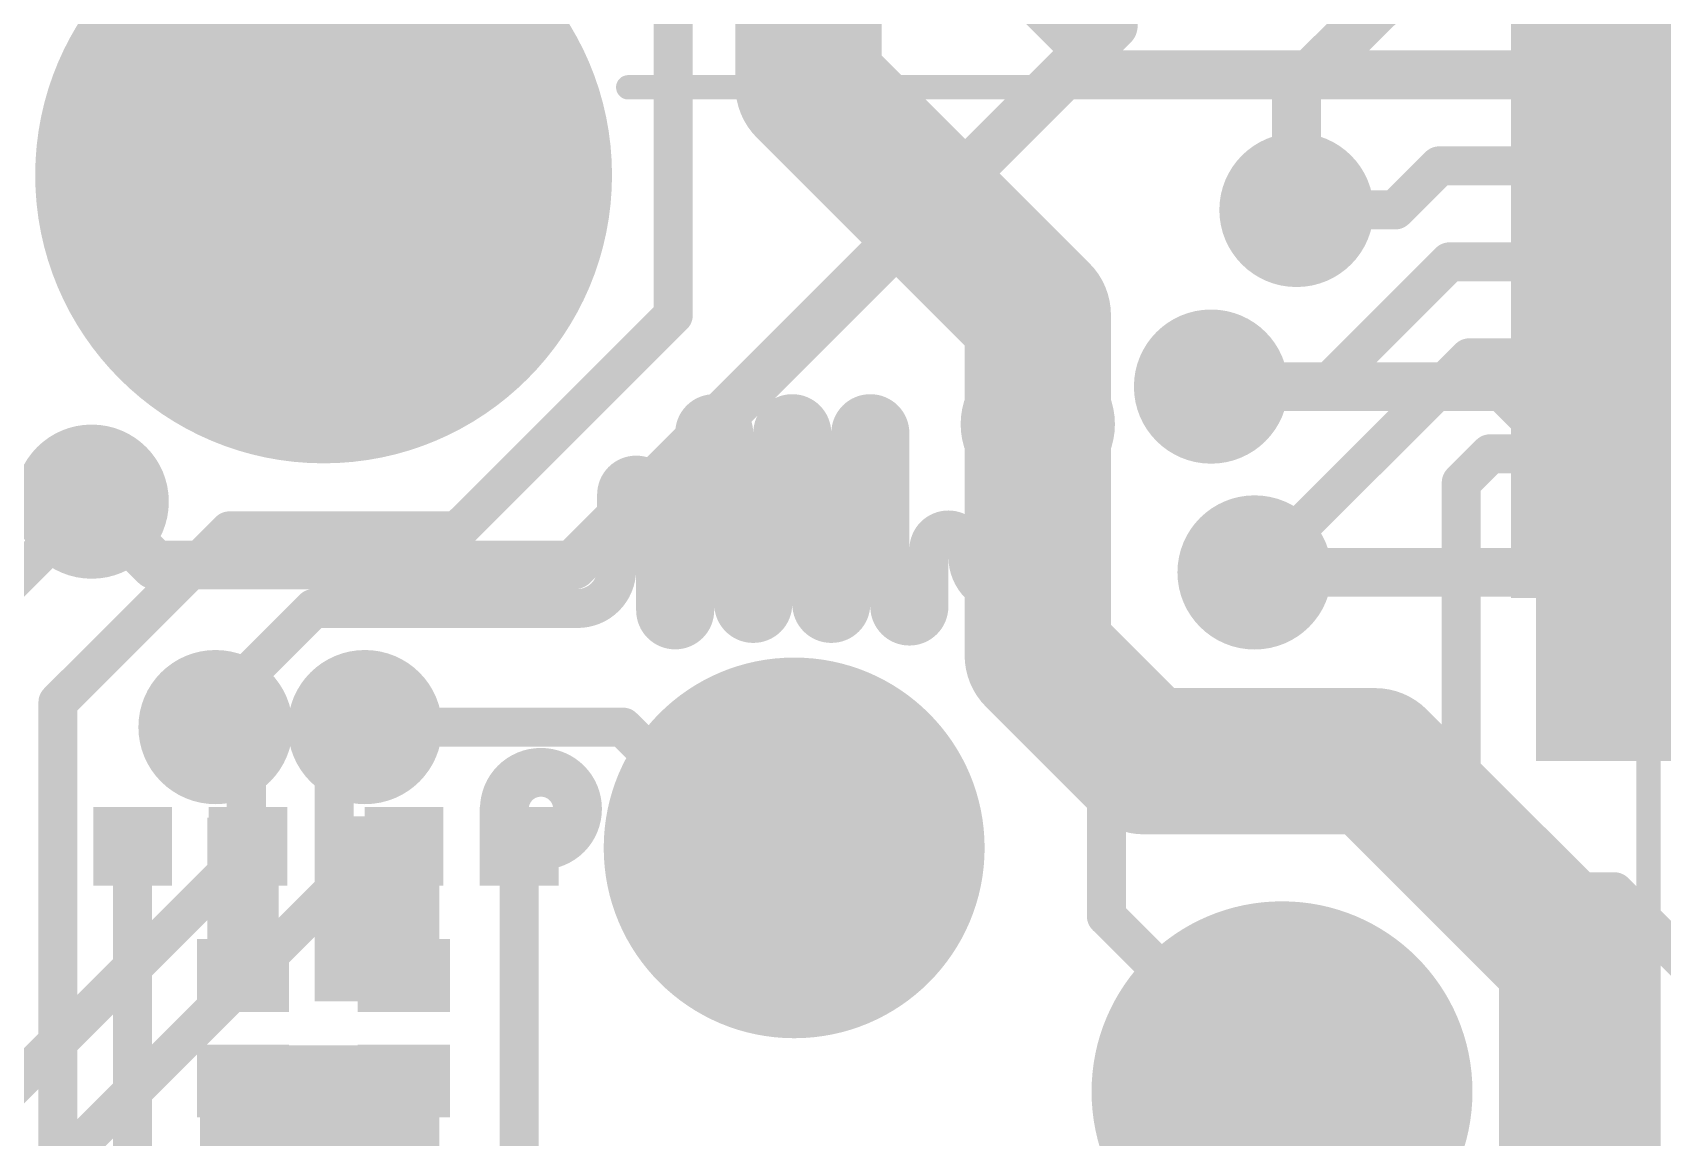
# Model space of a CAD drawing. Header units: millimetres. Extents: x -0.39 to 1.43, y -0.39 to 1.45.
# Drawn here: x 0.7299 to 1.064, y 0.3976 to 0.6242 of the extents above; entities that cross this region are included whole.
import ezdxf

# ---------------------------------------------------------------- set-up
doc = ezdxf.new("R2010")
doc.units = ezdxf.units.MM
doc.header["$MEASUREMENT"] = 0
for name, color, linetype in [('BottomLayer', 5, 'Continuous'), ('BottomPaste', 16, 'Continuous'), ('BottomSolder', 6, 'Continuous'), ('MultiLayer', 9, 'Continuous'), ('PadHoleLayer', 156, 'Continuous'), ('TopLayer', 1, 'Continuous'), ('TopOverlay', 2, 'Continuous'), ('TopSolder', 216, 'Continuous'), ('ViaHoleLayer', 16, 'Continuous')]:
    doc.layers.add(name, color=color, linetype=linetype)

# ---------------------------------------------------------------- blocks, each defined once
blk = doc.blocks.new('R___0201_B_12')
at = {"layer": 'BottomLayer'}
for points in [[(-0.01614165, 0.00728345), (-0.00551175, 0.00728345), (-0.00551175, -0.00728345), (-0.01614165, -0.00728345)], [(0.00551185, 0.00728345), (0.01614175, 0.00728345), (0.01614175, -0.00728345), (0.00551185, -0.00728345)]]:
    blk.add_hatch(color=5, dxfattribs=at).paths.add_polyline_path(points)
at = {"layer": 'BottomPaste'}
for points in [[(-0.01614165, 0.00728345), (-0.00551175, 0.00728345), (-0.00551175, -0.00728345), (-0.01614165, -0.00728345)], [(0.00551185, 0.00728345), (0.01614175, 0.00728345), (0.01614175, -0.00728345), (0.00551185, -0.00728345)]]:
    blk.add_hatch(color=16, dxfattribs=at).paths.add_polyline_path(points)
at = {"layer": 'BottomSolder'}
for points in [[(-0.01830705, 0.00944885), (-0.00334635, 0.00944885), (-0.00334635, -0.00944885), (-0.01830705, -0.00944885)], [(0.00334645, 0.00944885), (0.01830715, 0.00944885), (0.01830715, -0.00944885), (0.00334645, -0.00944885)]]:
    blk.add_hatch(color=6, dxfattribs=at).paths.add_polyline_path(points)
blk = doc.blocks.new('CAP_0201_B_26')
at = {"layer": 'BottomLayer'}
for points in [[(-0.0177165, 0.0059055), (-0.0059055, 0.0059055), (-0.0059055, -0.0059055), (-0.0177165, -0.0059055)], [(0.0059055, 0.0059055), (0.0177165, 0.0059055), (0.0177165, -0.0059055), (0.0059055, -0.0059055)]]:
    blk.add_hatch(color=5, dxfattribs=at).paths.add_polyline_path(points)
at = {"layer": 'BottomPaste'}
for points in [[(-0.0177165, 0.0059055), (-0.0059055, 0.0059055), (-0.0059055, -0.0059055), (-0.0177165, -0.0059055)], [(0.0059055, 0.0059055), (0.0177165, 0.0059055), (0.0177165, -0.0059055), (0.0059055, -0.0059055)]]:
    blk.add_hatch(color=16, dxfattribs=at).paths.add_polyline_path(points)
at = {"layer": 'BottomSolder'}
for points in [[(-0.0198819, 0.0080709), (-0.0037401, 0.0080709), (-0.0037401, -0.0080709), (-0.0198819, -0.0080709)], [(0.0037401, 0.0080709), (0.0198819, 0.0080709), (0.0198819, -0.0080709), (0.0037401, -0.0080709)]]:
    blk.add_hatch(color=6, dxfattribs=at).paths.add_polyline_path(points)
blk = doc.blocks.new('CAP_0201_B_28')
at = {"layer": 'BottomLayer'}
for points in [[(-0.0177165, 0.0059055), (-0.0059055, 0.0059055), (-0.0059055, -0.0059055), (-0.0177165, -0.0059055)], [(0.0059055, 0.0059055), (0.0177165, 0.0059055), (0.0177165, -0.0059055), (0.0059055, -0.0059055)]]:
    blk.add_hatch(color=5, dxfattribs=at).paths.add_polyline_path(points)
at = {"layer": 'BottomPaste'}
for points in [[(-0.0177165, 0.0059055), (-0.0059055, 0.0059055), (-0.0059055, -0.0059055), (-0.0177165, -0.0059055)], [(0.0059055, 0.0059055), (0.0177165, 0.0059055), (0.0177165, -0.0059055), (0.0059055, -0.0059055)]]:
    blk.add_hatch(color=16, dxfattribs=at).paths.add_polyline_path(points)
at = {"layer": 'BottomSolder'}
for points in [[(-0.0198819, 0.0080709), (-0.0037401, 0.0080709), (-0.0037401, -0.0080709), (-0.0198819, -0.0080709)], [(0.0037401, 0.0080709), (0.0198819, 0.0080709), (0.0198819, -0.0080709), (0.0037401, -0.0080709)]]:
    blk.add_hatch(color=6, dxfattribs=at).paths.add_polyline_path(points)
blk = doc.blocks.new('R___0201_B_57')
at = {"layer": 'BottomLayer'}
for points in [[(-0.01614165, 0.00728345), (-0.00551175, 0.00728345), (-0.00551175, -0.00728345), (-0.01614165, -0.00728345)], [(0.00551185, 0.00728345), (0.01614175, 0.00728345), (0.01614175, -0.00728345), (0.00551185, -0.00728345)]]:
    blk.add_hatch(color=5, dxfattribs=at).paths.add_polyline_path(points)
at = {"layer": 'BottomPaste'}
for points in [[(-0.01614165, 0.00728345), (-0.00551175, 0.00728345), (-0.00551175, -0.00728345), (-0.01614165, -0.00728345)], [(0.00551185, 0.00728345), (0.01614175, 0.00728345), (0.01614175, -0.00728345), (0.00551185, -0.00728345)]]:
    blk.add_hatch(color=16, dxfattribs=at).paths.add_polyline_path(points)
at = {"layer": 'BottomSolder'}
for points in [[(-0.01830705, 0.00944885), (-0.00334635, 0.00944885), (-0.00334635, -0.00944885), (-0.01830705, -0.00944885)], [(0.00334645, 0.00944885), (0.01830715, 0.00944885), (0.01830715, -0.00944885), (0.00334645, -0.00944885)]]:
    blk.add_hatch(color=6, dxfattribs=at).paths.add_polyline_path(points)
blk = doc.blocks.new('TMC2130_LA_T_B_76')
at = {"layer": 'BottomLayer'}
for points in [[(-0.0629921, 0.13188975), (-0.0629921, 0.10039365), (-0.0748031, 0.10039365), (-0.0748031, 0.13188975)], [(-0.0433071, 0.13188975), (-0.0433071, 0.10039365), (-0.0551181, 0.10039365), (-0.0551181, 0.13188975)], [(-0.023622, 0.13188975), (-0.023622, 0.10039365), (-0.035433, 0.10039365), (-0.035433, 0.13188975)], [(-0.003936999999999997, 0.13188975), (-0.003937000000000003, 0.10039365), (-0.015748, 0.10039365), (-0.015748, 0.13188975)], [(0.0157481, 0.13188975), (0.0157481, 0.10039365), (0.003937099999999997, 0.10039365), (0.003937100000000003, 0.13188975)], [(0.0354331, 0.13188975), (0.0354331, 0.10039365), (0.0236221, 0.10039365), (0.0236221, 0.13188975)], [(0.0551181, 0.13188975), (0.0551181, 0.10039365), (0.0433071, 0.10039365), (0.0433071, 0.13188975)], [(0.0748032, 0.13188975), (0.0748032, 0.10039365), (0.0629922, 0.10039365), (0.0629922, 0.13188975)], [(-0.11220475, 0.0944881), (-0.08070865, 0.0944881), (-0.08070865, 0.0826771), (-0.11220475, 0.0826771)], [(0.11220485, 0.0826771), (0.08070875, 0.0826771), (0.08070875, 0.0944881), (0.11220485, 0.0944881)], [(-0.07086615, 0.08070865), (0.07086615, 0.08070865), (0.07086615, -0.08070865), (-0.07086615, -0.08070865)], [(-0.11220475, 0.074803), (-0.08070865, 0.074803), (-0.08070865, 0.062992), (-0.11220475, 0.062992)], [(0.11220485, 0.0629921), (0.08070875, 0.0629921), (0.08070875, 0.0748031), (0.11220485, 0.0748031)], [(-0.11220475, 0.055118), (-0.08070865, 0.055118), (-0.08070865, 0.043307), (-0.11220475, 0.043307)], [(0.11220485, 0.043307), (0.08070875, 0.043307), (0.08070875, 0.055118), (0.11220485, 0.055118)], [(-0.11220475, 0.0354329), (-0.08070865, 0.0354329), (-0.08070865, 0.0236219), (-0.11220475, 0.0236219)], [(0.11220485, 0.023622), (0.08070875, 0.023622), (0.08070875, 0.035433), (0.11220485, 0.035433)], [(-0.11220475, 0.0157479), (-0.08070865, 0.0157479), (-0.08070865, 0.0039369), (-0.11220475, 0.0039369)], [(0.11220485, 0.003936899999999998), (0.08070875, 0.003936900000000002), (0.08070875, 0.0157479), (0.11220485, 0.0157479)], [(-0.11220475, -0.0039371), (-0.08070865, -0.0039371), (-0.08070865, -0.0157481), (-0.11220475, -0.0157481)], [(0.11220485, -0.0157481), (0.08070875, -0.0157481), (0.08070875, -0.003937099999999998), (0.11220485, -0.003937100000000002)], [(-0.11220475, -0.0236222), (-0.08070865, -0.0236222), (-0.08070865, -0.0354332), (-0.11220475, -0.0354332)], [(0.11220485, -0.0354331), (0.08070875, -0.0354331), (0.08070875, -0.0236221), (0.11220485, -0.0236221)], [(-0.11220475, -0.0433072), (-0.08070865, -0.0433072), (-0.08070865, -0.0551182), (-0.11220475, -0.0551182)], [(0.11220485, -0.0551182), (0.08070875, -0.0551182), (0.08070875, -0.0433072), (0.11220485, -0.0433072)], [(-0.11220475, -0.0629923), (-0.08070865, -0.0629923), (-0.08070865, -0.0748033), (-0.11220475, -0.0748033)], [(0.11220485, -0.0748032), (0.08070875, -0.0748032), (0.08070875, -0.0629922), (0.11220485, -0.0629922)], [(-0.11220475, -0.0826773), (-0.08070865, -0.0826773), (-0.08070865, -0.0944883), (-0.11220475, -0.0944883)], [(0.11220485, -0.0944883), (0.08070875, -0.0944883), (0.08070875, -0.0826773), (0.11220485, -0.0826773)], [(-0.0748031, -0.13188995), (-0.0748031, -0.10039385), (-0.0629921, -0.10039385), (-0.0629921, -0.13188995)], [(-0.055118, -0.13188995), (-0.055118, -0.10039385), (-0.043307, -0.10039385), (-0.043307, -0.13188995)], [(-0.035433, -0.13188995), (-0.035433, -0.10039385), (-0.023622, -0.10039385), (-0.023622, -0.13188995)], [(-0.015748, -0.13188995), (-0.015748, -0.10039385), (-0.003937, -0.10039385), (-0.003937, -0.13188995)], [(0.003937099999999999, -0.13188995), (0.003937100000000001, -0.10039385), (0.0157481, -0.10039385), (0.0157481, -0.13188995)], [(0.0236221, -0.13188995), (0.0236221, -0.10039385), (0.0354331, -0.10039385), (0.0354331, -0.13188995)], [(0.0433072, -0.13188995), (0.0433072, -0.10039385), (0.0551182, -0.10039385), (0.0551182, -0.13188995)], [(0.0629922, -0.13188995), (0.0629922, -0.10039385), (0.0748032, -0.10039385), (0.0748032, -0.13188995)]]:
    blk.add_hatch(color=5, dxfattribs=at).paths.add_polyline_path(points)
at = {"layer": 'BottomPaste'}
for points in [[(-0.0629921, 0.13188975), (-0.0629921, 0.10039365), (-0.0748031, 0.10039365), (-0.0748031, 0.13188975)], [(-0.0433071, 0.13188975), (-0.0433071, 0.10039365), (-0.0551181, 0.10039365), (-0.0551181, 0.13188975)], [(-0.023622, 0.13188975), (-0.023622, 0.10039365), (-0.035433, 0.10039365), (-0.035433, 0.13188975)], [(-0.003936999999999997, 0.13188975), (-0.003937000000000003, 0.10039365), (-0.015748, 0.10039365), (-0.015748, 0.13188975)], [(0.0157481, 0.13188975), (0.0157481, 0.10039365), (0.003937099999999997, 0.10039365), (0.003937100000000003, 0.13188975)], [(0.0354331, 0.13188975), (0.0354331, 0.10039365), (0.0236221, 0.10039365), (0.0236221, 0.13188975)], [(0.0551181, 0.13188975), (0.0551181, 0.10039365), (0.0433071, 0.10039365), (0.0433071, 0.13188975)], [(0.0748032, 0.13188975), (0.0748032, 0.10039365), (0.0629922, 0.10039365), (0.0629922, 0.13188975)], [(-0.11220475, 0.0944881), (-0.08070865, 0.0944881), (-0.08070865, 0.0826771), (-0.11220475, 0.0826771)], [(0.11220485, 0.0826771), (0.08070875, 0.0826771), (0.08070875, 0.0944881), (0.11220485, 0.0944881)], [(-0.07086615, 0.08070865), (0.07086615, 0.08070865), (0.07086615, -0.08070865), (-0.07086615, -0.08070865)], [(-0.11220475, 0.074803), (-0.08070865, 0.074803), (-0.08070865, 0.062992), (-0.11220475, 0.062992)], [(0.11220485, 0.0629921), (0.08070875, 0.0629921), (0.08070875, 0.0748031), (0.11220485, 0.0748031)], [(-0.11220475, 0.055118), (-0.08070865, 0.055118), (-0.08070865, 0.043307), (-0.11220475, 0.043307)], [(0.11220485, 0.043307), (0.08070875, 0.043307), (0.08070875, 0.055118), (0.11220485, 0.055118)], [(-0.11220475, 0.0354329), (-0.08070865, 0.0354329), (-0.08070865, 0.0236219), (-0.11220475, 0.0236219)], [(0.11220485, 0.023622), (0.08070875, 0.023622), (0.08070875, 0.035433), (0.11220485, 0.035433)], [(-0.11220475, 0.0157479), (-0.08070865, 0.0157479), (-0.08070865, 0.0039369), (-0.11220475, 0.0039369)], [(0.11220485, 0.003936899999999998), (0.08070875, 0.003936900000000002), (0.08070875, 0.0157479), (0.11220485, 0.0157479)], [(-0.11220475, -0.0039371), (-0.08070865, -0.0039371), (-0.08070865, -0.0157481), (-0.11220475, -0.0157481)], [(0.11220485, -0.0157481), (0.08070875, -0.0157481), (0.08070875, -0.003937099999999998), (0.11220485, -0.003937100000000002)], [(-0.11220475, -0.0236222), (-0.08070865, -0.0236222), (-0.08070865, -0.0354332), (-0.11220475, -0.0354332)], [(0.11220485, -0.0354331), (0.08070875, -0.0354331), (0.08070875, -0.0236221), (0.11220485, -0.0236221)], [(-0.11220475, -0.0433072), (-0.08070865, -0.0433072), (-0.08070865, -0.0551182), (-0.11220475, -0.0551182)], [(0.11220485, -0.0551182), (0.08070875, -0.0551182), (0.08070875, -0.0433072), (0.11220485, -0.0433072)], [(-0.11220475, -0.0629923), (-0.08070865, -0.0629923), (-0.08070865, -0.0748033), (-0.11220475, -0.0748033)], [(0.11220485, -0.0748032), (0.08070875, -0.0748032), (0.08070875, -0.0629922), (0.11220485, -0.0629922)], [(-0.11220475, -0.0826773), (-0.08070865, -0.0826773), (-0.08070865, -0.0944883), (-0.11220475, -0.0944883)], [(0.11220485, -0.0944883), (0.08070875, -0.0944883), (0.08070875, -0.0826773), (0.11220485, -0.0826773)], [(-0.0748031, -0.13188995), (-0.0748031, -0.10039385), (-0.0629921, -0.10039385), (-0.0629921, -0.13188995)], [(-0.055118, -0.13188995), (-0.055118, -0.10039385), (-0.043307, -0.10039385), (-0.043307, -0.13188995)], [(-0.035433, -0.13188995), (-0.035433, -0.10039385), (-0.023622, -0.10039385), (-0.023622, -0.13188995)], [(-0.015748, -0.13188995), (-0.015748, -0.10039385), (-0.003937, -0.10039385), (-0.003937, -0.13188995)], [(0.003937099999999999, -0.13188995), (0.003937100000000001, -0.10039385), (0.0157481, -0.10039385), (0.0157481, -0.13188995)], [(0.0236221, -0.13188995), (0.0236221, -0.10039385), (0.0354331, -0.10039385), (0.0354331, -0.13188995)], [(0.0433072, -0.13188995), (0.0433072, -0.10039385), (0.0551182, -0.10039385), (0.0551182, -0.13188995)], [(0.0629922, -0.13188995), (0.0629922, -0.10039385), (0.0748032, -0.10039385), (0.0748032, -0.13188995)]]:
    blk.add_hatch(color=16, dxfattribs=at).paths.add_polyline_path(points)
at = {"layer": 'BottomSolder'}
for points in [[(-0.0589921, 0.13588975), (-0.0589921, 0.09639365), (-0.0788031, 0.09639365), (-0.0788031, 0.13588975)], [(-0.0393071, 0.13588975), (-0.0393071, 0.09639365), (-0.0591181, 0.09639365), (-0.0591181, 0.13588975)], [(-0.019622, 0.13588975), (-0.019622, 0.09639365), (-0.039433, 0.09639365), (-0.039433, 0.13588975)], [(6.300000000000291e-05, 0.13588975), (6.299999999999709e-05, 0.09639365), (-0.019748, 0.09639365), (-0.019748, 0.13588975)], [(0.0197481, 0.13588975), (0.0197481, 0.09639365), (-6.290000000000291e-05, 0.09639365), (-6.289999999999708e-05, 0.13588975)], [(0.0394331, 0.13588975), (0.0394331, 0.09639365), (0.0196221, 0.09639365), (0.0196221, 0.13588975)], [(0.0591181, 0.13588975), (0.0591181, 0.09639365), (0.0393071, 0.09639365), (0.0393071, 0.13588975)], [(0.0788032, 0.13588975), (0.0788032, 0.09639365), (0.0589922, 0.09639365), (0.0589922, 0.13588975)], [(-0.11620475, 0.0984881), (-0.07670865, 0.0984881), (-0.07670865, 0.0786771), (-0.11620475, 0.0786771)], [(0.11620485, 0.0786771), (0.07670875, 0.0786771), (0.07670875, 0.0984881), (0.11620485, 0.0984881)], [(-0.07486615, 0.08470865), (0.07486615, 0.08470865), (0.07486615, -0.08470865), (-0.07486615, -0.08470865)], [(-0.11620475, 0.078803), (-0.07670865, 0.078803), (-0.07670865, 0.058992), (-0.11620475, 0.058992)], [(0.11620485, 0.0589921), (0.07670875, 0.0589921), (0.07670875, 0.0788031), (0.11620485, 0.0788031)], [(-0.11620475, 0.059118), (-0.07670865, 0.059118), (-0.07670865, 0.039307), (-0.11620475, 0.039307)], [(0.11620485, 0.039307), (0.07670875, 0.039307), (0.07670875, 0.059118), (0.11620485, 0.059118)], [(-0.11620475, 0.0394329), (-0.07670865, 0.0394329), (-0.07670865, 0.0196219), (-0.11620475, 0.0196219)], [(0.11620485, 0.019622), (0.07670875, 0.019622), (0.07670875, 0.039433), (0.11620485, 0.039433)], [(-0.11620475, 0.0197479), (-0.07670865, 0.0197479), (-0.07670865, -6.31e-05), (-0.11620475, -6.31e-05)], [(0.11620485, -6.310000000000292e-05), (0.07670875, -6.309999999999709e-05), (0.07670875, 0.0197479), (0.11620485, 0.0197479)], [(-0.11620475, 6.29e-05), (-0.07670865, 6.29e-05), (-0.07670865, -0.0197481), (-0.11620475, -0.0197481)], [(0.11620485, -0.0197481), (0.07670875, -0.0197481), (0.07670875, 6.290000000000291e-05), (0.11620485, 6.289999999999708e-05)], [(-0.11620475, -0.0196222), (-0.07670865, -0.0196222), (-0.07670865, -0.0394332), (-0.11620475, -0.0394332)], [(0.11620485, -0.0394331), (0.07670875, -0.0394331), (0.07670875, -0.0196221), (0.11620485, -0.0196221)], [(-0.11620475, -0.0393072), (-0.07670865, -0.0393072), (-0.07670865, -0.0591182), (-0.11620475, -0.0591182)], [(0.11620485, -0.0591182), (0.07670875, -0.0591182), (0.07670875, -0.0393072), (0.11620485, -0.0393072)], [(-0.11620475, -0.0589923), (-0.07670865, -0.0589923), (-0.07670865, -0.0788033), (-0.11620475, -0.0788033)], [(0.11620485, -0.0788032), (0.07670875, -0.0788032), (0.07670875, -0.0589922), (0.11620485, -0.0589922)], [(-0.11620475, -0.0786773), (-0.07670865, -0.0786773), (-0.07670865, -0.0984883), (-0.11620475, -0.0984883)], [(0.11620485, -0.0984883), (0.07670875, -0.0984883), (0.07670875, -0.0786773), (0.11620485, -0.0786773)], [(-0.0788031, -0.13588995), (-0.0788031, -0.09639385), (-0.0589921, -0.09639385), (-0.0589921, -0.13588995)], [(-0.059118, -0.13588995), (-0.059118, -0.09639385), (-0.039307, -0.09639385), (-0.039307, -0.13588995)], [(-0.039433, -0.13588995), (-0.039433, -0.09639385), (-0.019622, -0.09639385), (-0.019622, -0.13588995)], [(-0.019748, -0.13588995), (-0.019748, -0.09639385), (6.300000000000145e-05, -0.09639385), (6.299999999999855e-05, -0.13588995)], [(-6.290000000000146e-05, -0.13588995), (-6.289999999999855e-05, -0.09639385), (0.0197481, -0.09639385), (0.0197481, -0.13588995)], [(0.0196221, -0.13588995), (0.0196221, -0.09639385), (0.0394331, -0.09639385), (0.0394331, -0.13588995)], [(0.0393072, -0.13588995), (0.0393072, -0.09639385), (0.0591182, -0.09639385), (0.0591182, -0.13588995)], [(0.0589922, -0.13588995), (0.0589922, -0.09639385), (0.0788032, -0.09639385), (0.0788032, -0.13588995)]]:
    blk.add_hatch(color=6, dxfattribs=at).paths.add_polyline_path(points)
blk = doc.blocks.new('HY951180A_82')
at = {"layer": 'BottomLayer'}
h = blk.add_hatch(color=5, dxfattribs=at)
edge = h.paths.add_edge_path()
edge.add_arc((0.3129922, -0.0594488), 0.0551181, 0, 360)
h = blk.add_hatch(color=5, dxfattribs=at)
edge = h.paths.add_edge_path()
edge.add_arc((0.1750001, -0.1559055), 0.0350393, 0, 360)
h = blk.add_hatch(color=5, dxfattribs=at)
edge = h.paths.add_edge_path()
edge.add_arc((0.1250001, -0.2559055), 0.0350393, 0, 360)
at = {"layer": 'BottomSolder'}
h = blk.add_hatch(color=6, dxfattribs=at)
edge = h.paths.add_edge_path()
edge.add_arc((0.3129922, -0.0594488), 0.0591181, 0, 360)
h = blk.add_hatch(color=6, dxfattribs=at)
edge = h.paths.add_edge_path()
edge.add_arc((0.1750001, -0.1559055), 0.0390393, 0, 360)
h = blk.add_hatch(color=6, dxfattribs=at)
edge = h.paths.add_edge_path()
edge.add_arc((0.1250001, -0.2559055), 0.0390393, 0, 360)
at = {"layer": 'MultiLayer'}
h = blk.add_hatch(color=9, dxfattribs=at)
edge = h.paths.add_edge_path()
edge.add_arc((0.3129922, -0.0594488), 0.0551181, 0, 360)
h = blk.add_hatch(color=9, dxfattribs=at)
edge = h.paths.add_edge_path()
edge.add_arc((0.1750001, -0.1559055), 0.0350393, 0, 360)
h = blk.add_hatch(color=9, dxfattribs=at)
edge = h.paths.add_edge_path()
edge.add_arc((0.1250001, -0.2559055), 0.0350393, 0, 360)
at = {"layer": 'PadHoleLayer'}
h = blk.add_hatch(color=156, dxfattribs=at)
edge = h.paths.add_edge_path()
edge.add_arc((0.3129922, -0.0594488), 0.0320866, 0, 360)
h = blk.add_hatch(color=156, dxfattribs=at)
edge = h.paths.add_edge_path()
edge.add_arc((0.1750001, -0.1559055), 0.0175197, 0, 360)
h = blk.add_hatch(color=156, dxfattribs=at)
edge = h.paths.add_edge_path()
edge.add_arc((0.1250001, -0.2559055), 0.0175197, 0, 360)
at = {"layer": 'TopLayer'}
h = blk.add_hatch(color=1, dxfattribs=at)
edge = h.paths.add_edge_path()
edge.add_arc((0.3129922, -0.0594488), 0.0551181, 0, 360)
h = blk.add_hatch(color=1, dxfattribs=at)
edge = h.paths.add_edge_path()
edge.add_arc((0.1750001, -0.1559055), 0.0350393, 0, 360)
h = blk.add_hatch(color=1, dxfattribs=at)
edge = h.paths.add_edge_path()
edge.add_arc((0.1250001, -0.2559055), 0.0350393, 0, 360)
at = {"layer": 'TopSolder'}
h = blk.add_hatch(color=216, dxfattribs=at)
edge = h.paths.add_edge_path()
edge.add_arc((0.3129922, -0.0594488), 0.0591181, 0, 360)
h = blk.add_hatch(color=216, dxfattribs=at)
edge = h.paths.add_edge_path()
edge.add_arc((0.1750001, -0.1559055), 0.0390393, 0, 360)
h = blk.add_hatch(color=216, dxfattribs=at)
edge = h.paths.add_edge_path()
edge.add_arc((0.1250001, -0.2559055), 0.0390393, 0, 360)
at = {"layer": 'TopOverlay'}
for points, const_width in [([(0.1905, -0.104, 1), (0.1755, -0.104, 1)], 0.01), ([(0.173, -0.104, 1), (0.178, -0.104, 1)], 0.005), ([(0.188, -0.104, 1), (0.193, -0.104, 1)], 0.005), ([(0.32975, -0.1218976, 1), (0.33225, -0.1218976, 1)], 0.0025), ([(0.3297502, -0.331, 1), (0.3322502, -0.331, 1)], 0.0025), ([(0.3297502, -0.331, 1), (0.3322502, -0.331, 1)], 0.0025)]:
    blk.add_lwpolyline(points, format="xyb", close=True, dxfattribs=dict(at, const_width=const_width))
at = {"layer": 'TopOverlay', "const_width": 0.005}
for points in [[(0.331, -0.1218976), (0.3310002, -0.331)], [(-0.331, -0.331), (0.3310002, -0.331)]]:
    blk.add_lwpolyline(points, dxfattribs=at)

msp = doc.modelspace()

# ---------------------------------------------------------------- hatches: boundary and pattern name
at = {"layer": 'BottomLayer'}
h = msp.add_hatch(color=5, dxfattribs=at)
edge = h.paths.add_edge_path()
edge.add_arc((0.9889566, 0.5878262), 0.011811, 0, 360)
h = msp.add_hatch(color=5, dxfattribs=at)
edge = h.paths.add_edge_path()
edge.add_arc((0.9714437, 0.5515989), 0.011811, 0, 360)
h = msp.add_hatch(color=5, dxfattribs=at)
edge = h.paths.add_edge_path()
edge.add_arc((0.93593, 0.5438848), 0.011811, 0, 360)
h = msp.add_hatch(color=5, dxfattribs=at)
edge = h.paths.add_edge_path()
edge.add_arc((0.742, 0.528), 0.011811, 0, 360)
h = msp.add_hatch(color=5, dxfattribs=at)
edge = h.paths.add_edge_path()
edge.add_arc((0.9803678, 0.513483), 0.011811, 0, 360)
for points in [[(1.0380324, 0.4748271), (1.1058268, 0.4748271), (1.1058268, 0.5240397), (1.0380324, 0.5240397)], [(0.7802991, 0.463189), (0.7657323, 0.463189), (0.7657323, 0.4255142), (0.7802991, 0.4255142)], [(0.8132835, 0.4634406), (0.7876969, 0.4634406), (0.7876969, 0.4255118), (0.8132835, 0.4255118)], [(0.7642014, 0.3440232), (0.8132834, 0.3440232), (0.8132834, 0.4164882), (0.7642014, 0.4164882)]]:
    msp.add_hatch(color=5, dxfattribs=at).paths.add_polyline_path(points)
h = msp.add_hatch(color=5, dxfattribs=at)
edge = h.paths.add_edge_path()
edge.add_arc((0.7673858, 0.4817604), 0.011811, 0, 360)
h = msp.add_hatch(color=5, dxfattribs=at)
edge = h.paths.add_edge_path()
edge.add_arc((0.7980078, 0.4817604), 0.011811, 0, 360)
at = {"layer": 'BottomSolder'}
h = msp.add_hatch(color=6, dxfattribs=at)
edge = h.paths.add_edge_path()
edge.add_arc((0.9889566, 0.5878262), 0.015811, 0, 360)
h = msp.add_hatch(color=6, dxfattribs=at)
edge = h.paths.add_edge_path()
edge.add_arc((0.9714437, 0.5515989), 0.015811, 0, 360)
h = msp.add_hatch(color=6, dxfattribs=at)
edge = h.paths.add_edge_path()
edge.add_arc((0.93593, 0.5438848), 0.015811, 0, 360)
h = msp.add_hatch(color=6, dxfattribs=at)
edge = h.paths.add_edge_path()
edge.add_arc((0.742, 0.528), 0.015811, 0, 360)
h = msp.add_hatch(color=6, dxfattribs=at)
edge = h.paths.add_edge_path()
edge.add_arc((0.9803678, 0.513483), 0.015811, 0, 360)
h = msp.add_hatch(color=6, dxfattribs=at)
edge = h.paths.add_edge_path()
edge.add_arc((0.7673858, 0.4817604), 0.015811, 0, 360)
h = msp.add_hatch(color=6, dxfattribs=at)
edge = h.paths.add_edge_path()
edge.add_arc((0.7980078, 0.4817604), 0.015811, 0, 360)
at = {"layer": 'TopLayer'}
h = msp.add_hatch(color=1, dxfattribs=at)
edge = h.paths.add_edge_path()
edge.add_arc((0.9889566, 0.5878262), 0.011811, 0, 360)
h = msp.add_hatch(color=1, dxfattribs=at)
edge = h.paths.add_edge_path()
edge.add_arc((0.9714437, 0.5515989), 0.011811, 0, 360)
h = msp.add_hatch(color=1, dxfattribs=at)
edge = h.paths.add_edge_path()
edge.add_arc((0.93593, 0.5438848), 0.011811, 0, 360)
h = msp.add_hatch(color=1, dxfattribs=at)
edge = h.paths.add_edge_path()
edge.add_arc((0.742, 0.528), 0.011811, 0, 360)
h = msp.add_hatch(color=1, dxfattribs=at)
edge = h.paths.add_edge_path()
edge.add_arc((0.9803678, 0.513483), 0.011811, 0, 360)
h = msp.add_hatch(color=1, dxfattribs=at)
edge = h.paths.add_edge_path()
edge.add_arc((0.7673858, 0.4817604), 0.011811, 0, 360)
h = msp.add_hatch(color=1, dxfattribs=at)
edge = h.paths.add_edge_path()
edge.add_arc((0.7980078, 0.4817604), 0.011811, 0, 360)
at = {"layer": 'TopSolder'}
h = msp.add_hatch(color=216, dxfattribs=at)
edge = h.paths.add_edge_path()
edge.add_arc((0.9889566, 0.5878262), 0.015811, 0, 360)
h = msp.add_hatch(color=216, dxfattribs=at)
edge = h.paths.add_edge_path()
edge.add_arc((0.9714437, 0.5515989), 0.015811, 0, 360)
h = msp.add_hatch(color=216, dxfattribs=at)
edge = h.paths.add_edge_path()
edge.add_arc((0.93593, 0.5438848), 0.015811, 0, 360)
h = msp.add_hatch(color=216, dxfattribs=at)
edge = h.paths.add_edge_path()
edge.add_arc((0.742, 0.528), 0.015811, 0, 360)
h = msp.add_hatch(color=216, dxfattribs=at)
edge = h.paths.add_edge_path()
edge.add_arc((0.9803678, 0.513483), 0.015811, 0, 360)
h = msp.add_hatch(color=216, dxfattribs=at)
edge = h.paths.add_edge_path()
edge.add_arc((0.7673858, 0.4817604), 0.015811, 0, 360)
h = msp.add_hatch(color=216, dxfattribs=at)
edge = h.paths.add_edge_path()
edge.add_arc((0.7980078, 0.4817604), 0.015811, 0, 360)
at = {"layer": 'ViaHoleLayer'}
h = msp.add_hatch(color=16, dxfattribs=at)
edge = h.paths.add_edge_path()
edge.add_arc((0.9889566, 0.5878262), 0.0059055, 0, 360)
h = msp.add_hatch(color=16, dxfattribs=at)
edge = h.paths.add_edge_path()
edge.add_arc((0.9714437, 0.5515989), 0.0059055, 0, 360)
h = msp.add_hatch(color=16, dxfattribs=at)
edge = h.paths.add_edge_path()
edge.add_arc((0.93593, 0.5438848), 0.0059055, 0, 360)
h = msp.add_hatch(color=16, dxfattribs=at)
edge = h.paths.add_edge_path()
edge.add_arc((0.742, 0.528), 0.0059055, 0, 360)
h = msp.add_hatch(color=16, dxfattribs=at)
edge = h.paths.add_edge_path()
edge.add_arc((0.9803678, 0.513483), 0.0059055, 0, 360)
h = msp.add_hatch(color=16, dxfattribs=at)
edge = h.paths.add_edge_path()
edge.add_arc((0.7673858, 0.4817604), 0.0059055, 0, 360)
h = msp.add_hatch(color=16, dxfattribs=at)
edge = h.paths.add_edge_path()
edge.add_arc((0.7980078, 0.4817604), 0.0059055, 0, 360)

# ---------------------------------------------------------------- linework, layer by layer
at = {"layer": 'BottomLayer'}
for points, const_width in [([(0.8889522, 0.6132421), (0.8889522, 0.7230559)], 0.03), ([(0.9248861, 0.6402845), (0.9486111, 0.6165595)], 0.008), ([(0.8612164, 0.5662643), (0.8612164, 0.6365027)], 0.008), ([(0.8889522, 0.6132421), (0.93593, 0.5662643)], 0.03), ([(0.9486111, 0.6165595), (1.0526771, 0.6165595)], 0.008), ([(0.7895363, 0.5852048), (0.7895363, 0.5949759)], 0.008), ([(1.0091839, 0.5878262), (1.0182322, 0.5968745)], 0.008), ([(1.0182322, 0.5968745), (1.0526771, 0.5968745)], 0.008), ([(0.9889566, 0.5878262), (1.0091839, 0.5878262)], 0.008), ([(0.93593, 0.5438848), (0.93593, 0.5662643)], 0.03), ([(0.9947471, 0.5515989), (1.0203376, 0.5771894)], 0.008), ([(1.0203376, 0.5771894), (1.0526771, 0.5771894)], 0.008), ([(0.8169517, 0.5219996), (0.8612164, 0.5662643)], 0.008), ([(0.9803678, 0.513483), (1.0243892, 0.5575044)], 0.008), ([(1.0243892, 0.5575044), (1.0526771, 0.5575044)], 0.008), ([(0.9714437, 0.5515989), (0.9947471, 0.5515989)], 0.008), ([(0.8656032, 0.5057035), (0.8656032, 0.5420453)], 0.008), ([(0.8736032, 0.5070232), (0.8736032, 0.5420453)], 0.008), ([(0.8816032, 0.5070232), (0.8816032, 0.5420453)], 0.008), ([(0.8896032, 0.5070232), (0.8896032, 0.5420453)], 0.008), ([(0.8976032, 0.5070232), (0.8976032, 0.5420453)], 0.008), ([(0.9056032, 0.5064831), (0.9056032, 0.5420453)], 0.008), ([(1.0227362, 0.5319138), (1.0286417, 0.5378193)], 0.008), ([(1.0286417, 0.5378193), (1.0526771, 0.5378193)], 0.008), ([(1.0227362, 0.4616973), (1.0227362, 0.5319138)], 0.008), ([(0.7200875, 0.5060875), (0.742, 0.528)], 0.008), ([(0.8496032, 0.5140875), (0.8496032, 0.5294379)], 0.008), ([(0.8576032, 0.5057035), (0.8576032, 0.5294379)], 0.008), ([(0.7350875, 0.4868499), (0.7702372, 0.5219996)], 0.008), ([(0.7702372, 0.5219996), (0.8169517, 0.5219996)], 0.008), ([(0.9136032, 0.5064831), (0.9136032, 0.5181882)], 0.008), ([(0.9216032, 0.5166668), (0.9216032, 0.5181882)], 0.008), ([(0.9239462, 0.5110099), (0.9239463, 0.51101)], 0.008), ([(0.9239463, 0.51101), (0.948611, 0.4863453)], 0.008), ([(0.7673858, 0.4859877), (0.7874856, 0.5060875)], 0.008), ([(0.7874856, 0.5060875), (0.8056027, 0.5060875)], 0.008), ([(0.8056027, 0.5060875), (0.8416032, 0.5060875)], 0.008), ([(1.067493, 0.4920232), (1.0787882, 0.4920232)], 0.025), ([(0.7350875, 0.3240361), (0.7350875, 0.4868499)], 0.008), ([(0.7673858, 0.4817604), (0.7673858, 0.4859877)], 0.008), ([(0.948611, 0.4863453), (0.9499894, 0.4849669)], 0.008), ([(0.9499894, 0.4429874), (0.9499894, 0.4849669)], 0.008), ([(0.7673858, 0.4775331), (0.7673858, 0.4817604)], 0.008), ([(0.7980078, 0.4775331), (0.7980078, 0.4817604)], 0.008), ([(0.7980078, 0.4817604), (0.8508734, 0.4817604)], 0.008), ([(0.8508734, 0.4817604), (0.87565, 0.4569838)], 0.008), ([(0.7673858, 0.4775331), (0.7736968, 0.4712221)], 0.008), ([(0.7916968, 0.4712221), (0.7980078, 0.4775331)], 0.008), ([(0.7736968, 0.463189), (0.7736968, 0.4712221)], 0.008), ([(0.7916968, 0.463189), (0.7916968, 0.4712221)], 0.008), ([(1.0227362, 0.4616973), (1.0364497, 0.4479838)], 0.008), ([(0.7503936, 0.3357577), (0.7503936, 0.4572835)], 0.008), ([(0.8296252, 0.3357577), (0.8296252, 0.4572835)], 0.008), ([(0.87565, 0.4569838), (0.885993, 0.4569838)], 0.008), ([(1.0364497, 0.4479838), (1.0541132, 0.4479838)], 0.008), ([(1.0541132, 0.4479838), (1.0801526, 0.4219444)], 0.008), ([(0.9499894, 0.4429874), (0.985993, 0.4069838)], 0.008), ([(0.7740156, 0.4321442), (0.7753306, 0.4308292)], 0.008), ([(0.7740156, 0.4308292), (0.7753306, 0.4308292)], 0.008), ([(0.7753306, 0.4308292), (0.7759841, 0.4308292)], 0.008), ([(0.8040315, 0.4308268), (0.806, 0.4308268)], 0.008), ([(0.8054581, 0.4313687), (0.806, 0.4308268)], 0.008), ([(0.7760156, 0.4091757), (0.7887424, 0.4091757)], 0.01), ([(0.7887424, 0.4091757), (0.8024691, 0.4091757)], 0.01)]:
    msp.add_lwpolyline(points, dxfattribs=dict(at, const_width=const_width))
for points, const_width in [([(0.8814522, 0.6132421, 1), (0.8964522, 0.6132421, 1)], 0.015), ([(0.8814522, 0.6132421, 1), (0.8964522, 0.6132421, 1)], 0.015), ([(0.9466111, 0.6165595, 1), (0.9506111, 0.6165595, 1)], 0.004), ([(0.9466111, 0.6165595, 1), (0.9506111, 0.6165595, 1)], 0.004), ([(1.0506771, 0.6165595, 1), (1.0546771, 0.6165595, 1)], 0.004), ([(0.7875363, 0.5949759, 1), (0.7915363, 0.5949759, 1)], 0.004), ([(1.0162322, 0.5968745, 1), (1.0202322, 0.5968745, 1)], 0.004), ([(1.0162322, 0.5968745, 1), (1.0202322, 0.5968745, 1)], 0.004), ([(1.0506771, 0.5968745, 1), (1.0546771, 0.5968745, 1)], 0.004), ([(0.9869566, 0.5878262, 1), (0.9909566, 0.5878262, 1)], 0.004), ([(1.0071839, 0.5878262, 1), (1.0111839, 0.5878262, 1)], 0.004), ([(1.0071839, 0.5878262, 1), (1.0111839, 0.5878262, 1)], 0.004), ([(0.7875363, 0.5852048, 1), (0.7915363, 0.5852048, 1)], 0.004), ([(0.92843, 0.5662643, 1), (0.94343, 0.5662643, 1)], 0.015), ([(0.92843, 0.5662643, 1), (0.94343, 0.5662643, 1)], 0.015), ([(1.0183376, 0.5771894, 1), (1.0223376, 0.5771894, 1)], 0.004), ([(1.0183376, 0.5771894, 1), (1.0223376, 0.5771894, 1)], 0.004), ([(1.0506771, 0.5771894, 1), (1.0546771, 0.5771894, 1)], 0.004), ([(0.8592164, 0.5662643, 1), (0.8632164, 0.5662643, 1)], 0.004), ([(0.8592164, 0.5662643, 1), (0.8632164, 0.5662643, 1)], 0.004), ([(1.0223892, 0.5575044, 1), (1.0263892, 0.5575044, 1)], 0.004), ([(1.0223892, 0.5575044, 1), (1.0263892, 0.5575044, 1)], 0.004), ([(1.0506771, 0.5575044, 1), (1.0546771, 0.5575044, 1)], 0.004), ([(0.92843, 0.5438848, 1), (0.94343, 0.5438848, 1)], 0.015), ([(0.9694437, 0.5515989, 1), (0.9734437, 0.5515989, 1)], 0.004), ([(0.9927471, 0.5515989, 1), (0.9967471, 0.5515989, 1)], 0.004), ([(0.9927471, 0.5515989, 1), (0.9967471, 0.5515989, 1)], 0.004), ([(0.8636032, 0.5420453, 1), (0.8676032, 0.5420453, 1)], 0.004), ([(0.8636032, 0.5420453, 1), (0.8676032, 0.5420453, 1)], 0.004), ([(0.8716032, 0.5420453, 1), (0.8756032, 0.5420453, 1)], 0.004), ([(0.8716032, 0.5420453, 1), (0.8756032, 0.5420453, 1)], 0.004), ([(0.8796032, 0.5420453, 1), (0.8836032, 0.5420453, 1)], 0.004), ([(0.8796032, 0.5420453, 1), (0.8836032, 0.5420453, 1)], 0.004), ([(0.8876032, 0.5420453, 1), (0.8916032, 0.5420453, 1)], 0.004), ([(0.8876032, 0.5420453, 1), (0.8916032, 0.5420453, 1)], 0.004), ([(0.8956032, 0.5420453, 1), (0.8996032, 0.5420453, 1)], 0.004), ([(0.8956032, 0.5420453, 1), (0.8996032, 0.5420453, 1)], 0.004), ([(0.9036032, 0.5420453, 1), (0.9076032, 0.5420453, 1)], 0.004), ([(0.9036032, 0.5420453, 1), (0.9076032, 0.5420453, 1)], 0.004), ([(1.0266417, 0.5378193, 1), (1.0306417, 0.5378193, 1)], 0.004), ([(1.0266417, 0.5378193, 1), (1.0306417, 0.5378193, 1)], 0.004), ([(1.0506771, 0.5378193, 1), (1.0546771, 0.5378193, 1)], 0.004), ([(1.0207362, 0.5319138, 1), (1.0247362, 0.5319138, 1)], 0.004), ([(1.0207362, 0.5319138, 1), (1.0247362, 0.5319138, 1)], 0.004), ([(0.74, 0.528, 1), (0.744, 0.528, 1)], 0.004), ([(0.8476032, 0.5294379, 1), (0.8516032, 0.5294379, 1)], 0.004), ([(0.8476032, 0.5294379, 1), (0.8516032, 0.5294379, 1)], 0.004), ([(0.8556032, 0.5294379, 1), (0.8596032, 0.5294379, 1)], 0.004), ([(0.8556032, 0.5294379, 1), (0.8596032, 0.5294379, 1)], 0.004), ([(0.7682372, 0.5219996, 1), (0.7722372, 0.5219996, 1)], 0.004), ([(0.7682372, 0.5219996, 1), (0.7722372, 0.5219996, 1)], 0.004), ([(0.8149517, 0.5219996, 1), (0.8189517, 0.5219996, 1)], 0.004), ([(0.8149517, 0.5219996, 1), (0.8189517, 0.5219996, 1)], 0.004), ([(0.9116032, 0.5181882, 1), (0.9156032, 0.5181882, 1)], 0.004), ([(0.9116032, 0.5181882, 1), (0.9156032, 0.5181882, 1)], 0.004), ([(0.9196032, 0.5181882, 1), (0.9236032, 0.5181882, 1)], 0.004), ([(0.9196032, 0.5181882, 1), (0.9236032, 0.5181882, 1)], 0.004), ([(0.8476032, 0.5140875, 1), (0.8516032, 0.5140875, 1)], 0.004), ([(0.8476032, 0.5140875, 1), (0.8516032, 0.5140875, 1)], 0.004), ([(0.9196032, 0.5166668, 1), (0.9236032, 0.5166668, 1)], 0.004), ([(0.9196032, 0.5166668, 1), (0.9236032, 0.5166668, 1)], 0.004), ([(0.9219462, 0.5110099, 1), (0.9259462, 0.5110099, 1)], 0.004), ([(0.9219463, 0.51101, 1), (0.9259463, 0.51101, 1)], 0.004), ([(0.9219463, 0.51101, 1), (0.9259463, 0.51101, 1)], 0.004), ([(0.9219463, 0.51101, 1), (0.9259463, 0.51101, 1)], 0.004), ([(0.9783678, 0.513483, 1), (0.9823678, 0.513483, 1)], 0.004), ([(0.7854856, 0.5060875, 1), (0.7894856, 0.5060875, 1)], 0.004), ([(0.7854856, 0.5060875, 1), (0.7894856, 0.5060875, 1)], 0.004), ([(0.8036027, 0.5060875, 1), (0.8076027, 0.5060875, 1)], 0.004), ([(0.8036027, 0.5060875, 1), (0.8076027, 0.5060875, 1)], 0.004), ([(0.8396032, 0.5060875, 1), (0.8436032, 0.5060875, 1)], 0.004), ([(0.8396032, 0.5060875, 1), (0.8436032, 0.5060875, 1)], 0.004), ([(0.8556032, 0.5057035, 1), (0.8596032, 0.5057035, 1)], 0.004), ([(0.8556032, 0.5057035, 1), (0.8596032, 0.5057035, 1)], 0.004), ([(0.8636032, 0.5057035, 1), (0.8676032, 0.5057035, 1)], 0.004), ([(0.8636032, 0.5057035, 1), (0.8676032, 0.5057035, 1)], 0.004), ([(0.8716032, 0.5070232, 1), (0.8756032, 0.5070232, 1)], 0.004), ([(0.8716032, 0.5070232, 1), (0.8756032, 0.5070232, 1)], 0.004), ([(0.8796032, 0.5070232, 1), (0.8836032, 0.5070232, 1)], 0.004), ([(0.8796032, 0.5070232, 1), (0.8836032, 0.5070232, 1)], 0.004), ([(0.8876032, 0.5070232, 1), (0.8916032, 0.5070232, 1)], 0.004), ([(0.8876032, 0.5070232, 1), (0.8916032, 0.5070232, 1)], 0.004), ([(0.8956032, 0.5070232, 1), (0.8996032, 0.5070232, 1)], 0.004), ([(0.8956032, 0.5070232, 1), (0.8996032, 0.5070232, 1)], 0.004), ([(0.9036032, 0.5064831, 1), (0.9076032, 0.5064831, 1)], 0.004), ([(0.9036032, 0.5064831, 1), (0.9076032, 0.5064831, 1)], 0.004), ([(0.9116032, 0.5064831, 1), (0.9156032, 0.5064831, 1)], 0.004), ([(0.9116032, 0.5064831, 1), (0.9156032, 0.5064831, 1)], 0.004), ([(1.061243, 0.4920232, 1), (1.073743, 0.4920232, 1)], 0.0125), ([(0.7330875, 0.4868499, 1), (0.7370875, 0.4868499, 1)], 0.004), ([(0.7330875, 0.4868499, 1), (0.7370875, 0.4868499, 1)], 0.004), ([(0.7653858, 0.4859877, 1), (0.7693858, 0.4859877, 1)], 0.004), ([(0.7653858, 0.4859877, 1), (0.7693858, 0.4859877, 1)], 0.004), ([(0.946611, 0.4863453, 1), (0.950611, 0.4863453, 1)], 0.004), ([(0.946611, 0.4863453, 1), (0.950611, 0.4863453, 1)], 0.004), ([(0.9479894, 0.4849669, 1), (0.9519894, 0.4849669, 1)], 0.004), ([(0.9479894, 0.4849669, 1), (0.9519894, 0.4849669, 1)], 0.004), ([(0.7653858, 0.4817604, 1), (0.7693858, 0.4817604, 1)], 0.004), ([(0.7653858, 0.4817604, 1), (0.7693858, 0.4817604, 1)], 0.004), ([(0.7960078, 0.4817604, 1), (0.8000078, 0.4817604, 1)], 0.004), ([(0.7960078, 0.4817604, 1), (0.8000078, 0.4817604, 1)], 0.004), ([(0.8488734, 0.4817604, 1), (0.8528734, 0.4817604, 1)], 0.004), ([(0.8488734, 0.4817604, 1), (0.8528734, 0.4817604, 1)], 0.004), ([(0.7653858, 0.4775331, 1), (0.7693858, 0.4775331, 1)], 0.004), ([(0.7653858, 0.4775331, 1), (0.7693858, 0.4775331, 1)], 0.004), ([(0.7960078, 0.4775331, 1), (0.8000078, 0.4775331, 1)], 0.004), ([(0.7960078, 0.4775331, 1), (0.8000078, 0.4775331, 1)], 0.004), ([(0.7716968, 0.4712221, 1), (0.7756968, 0.4712221, 1)], 0.004), ([(0.7716968, 0.4712221, 1), (0.7756968, 0.4712221, 1)], 0.004), ([(0.7896968, 0.4712221, 1), (0.7936968, 0.4712221, 1)], 0.004), ([(0.7896968, 0.4712221, 1), (0.7936968, 0.4712221, 1)], 0.004), ([(0.7716968, 0.463189, 1), (0.7756968, 0.463189, 1)], 0.004), ([(0.7896968, 0.463189, 1), (0.7936968, 0.463189, 1)], 0.004), ([(1.0207362, 0.4616973, 1), (1.0247362, 0.4616973, 1)], 0.004), ([(1.0207362, 0.4616973, 1), (1.0247362, 0.4616973, 1)], 0.004), ([(0.7483936, 0.4572835, 1), (0.7523936, 0.4572835, 1)], 0.004), ([(0.8276252, 0.4572835, 1), (0.8316252, 0.4572835, 1)], 0.004), ([(0.87365, 0.4569838, 1), (0.87765, 0.4569838, 1)], 0.004), ([(0.87365, 0.4569838, 1), (0.87765, 0.4569838, 1)], 0.004), ([(0.883993, 0.4569838, 1), (0.887993, 0.4569838, 1)], 0.004), ([(1.0344497, 0.4479838, 1), (1.0384497, 0.4479838, 1)], 0.004), ([(1.0344497, 0.4479838, 1), (1.0384497, 0.4479838, 1)], 0.004), ([(1.0521132, 0.4479838, 1), (1.0561132, 0.4479838, 1)], 0.004), ([(1.0521132, 0.4479838, 1), (1.0561132, 0.4479838, 1)], 0.004), ([(0.9479894, 0.4429874, 1), (0.9519894, 0.4429874, 1)], 0.004), ([(0.9479894, 0.4429874, 1), (0.9519894, 0.4429874, 1)], 0.004), ([(0.7720156, 0.4321442, 1), (0.7760156, 0.4321442, 1)], 0.004), ([(0.7720156, 0.4308292, 1), (0.7760156, 0.4308292, 1)], 0.004), ([(0.7733306, 0.4308292, 1), (0.7773306, 0.4308292, 1)], 0.004), ([(0.7733306, 0.4308292, 1), (0.7773306, 0.4308292, 1)], 0.004), ([(0.7733306, 0.4308292, 1), (0.7773306, 0.4308292, 1)], 0.004), ([(0.7739841, 0.4308292, 1), (0.7779841, 0.4308292, 1)], 0.004), ([(0.8020315, 0.4308268, 1), (0.8060315, 0.4308268, 1)], 0.004), ([(0.8034581, 0.4313687, 1), (0.8074581, 0.4313687, 1)], 0.004), ([(0.804, 0.4308268, 1), (0.808, 0.4308268, 1)], 0.004), ([(0.804, 0.4308268, 1), (0.808, 0.4308268, 1)], 0.004), ([(0.7735156, 0.4091757, 1), (0.7785156, 0.4091757, 1)], 0.005), ([(0.7862424, 0.4091757, 1), (0.7912424, 0.4091757, 1)], 0.005), ([(0.7862424, 0.4091757, 1), (0.7912424, 0.4091757, 1)], 0.005), ([(0.7999691, 0.4091757, 1), (0.8049691, 0.4091757, 1)], 0.005), ([(0.983993, 0.4069838, 1), (0.987993, 0.4069838, 1)], 0.004)]:
    msp.add_lwpolyline(points, format="xyb", close=True, dxfattribs=dict(at, const_width=const_width))
at = {"layer": 'BottomLayer', "const_width": 0.008}
for points in [[(0.8656032, 0.5420453, -0.9999999999999999), (0.8736032, 0.5420453)], [(0.8816032, 0.5420453, -0.9999999999999999), (0.8896032, 0.5420453)], [(0.8976032, 0.5420453, -0.9999999999999999), (0.9056032, 0.5420453)], [(0.8496032, 0.5294379, -0.9999999999999999), (0.8576032, 0.5294379)], [(0.9136032, 0.5181882, -0.9999999999999999), (0.9216032, 0.5181882)], [(0.8496032, 0.5140875, -0.4142135623730951), (0.8416032, 0.5060875)], [(0.9239463, 0.51101, -0.1989100702812371), (0.9216032, 0.5166668)], [(0.8656032, 0.5057035, -0.9999999999999999), (0.8576032, 0.5057035)], [(0.8816032, 0.5070232, -0.9999999999999999), (0.8736032, 0.5070232)], [(0.8976032, 0.5070232, -0.9999999999999999), (0.8896032, 0.5070232)], [(0.9136032, 0.5064831, -0.9999999999999999), (0.9056032, 0.5064831)]]:
    msp.add_lwpolyline(points, format="xyb", dxfattribs=at)
at = {"layer": 'TopLayer'}
for points, const_width in [([(0.9889566, 0.6127093), (1.0699563, 0.693709)], 0.01), ([(0.951409, 0.6256636), (0.951409, 0.681041)], 0.01), ([(0.8407454, 0.515), (0.951409, 0.6256636)], 0.01), ([(0.9889566, 0.5878262), (0.9889566, 0.6127093)], 0.01), ([(0.93593, 0.4965085), (0.93593, 0.5438848)], 0.03), ([(0.9714437, 0.5515989), (1.0313941, 0.5515989)], 0.01), ([(1.0313941, 0.5515989), (1.067493, 0.5155)], 0.01), ([(0.742, 0.528), (0.755, 0.515)], 0.01), ([(0.755, 0.515), (0.8407454, 0.515)], 0.01), ([(0.9803678, 0.513483), (1.042941, 0.513483)], 0.01), ([(1.042941, 0.513483), (1.116, 0.440424)], 0.01), ([(1.067493, 0.5155), (1.2885, 0.5155)], 0.01), ([(0.93593, 0.4965085), (0.9576781, 0.4747604)], 0.03), ([(0.9576781, 0.4747604), (1.0050544, 0.4747604)], 0.03), ([(1.0050544, 0.4747604), (1.0454891, 0.4343257)], 0.03), ([(0.7673858, 0.4817604), (0.7736968, 0.4754494)], 0.008), ([(0.7916968, 0.4754494), (0.7980078, 0.4817604)], 0.008), ([(0.7736968, 0.4558116), (0.7736968, 0.4754494)], 0.008), ([(0.7916968, 0.4483558), (0.7916968, 0.4754494)], 0.008), ([(0.7210458, 0.4031606), (0.7736968, 0.4558116)], 0.008), ([(0.7285016, 0.3851606), (0.7916968, 0.4483558)], 0.008), ([(1.0454891, 0.0854925), (1.0454891, 0.4343257)], 0.03)]:
    msp.add_lwpolyline(points, dxfattribs=dict(at, const_width=const_width))
for points, const_width in [([(0.948909, 0.6256636, 1), (0.953909, 0.6256636, 1)], 0.005), ([(0.948909, 0.6256636, 1), (0.953909, 0.6256636, 1)], 0.005), ([(0.9864566, 0.6127093, 1), (0.9914566, 0.6127093, 1)], 0.005), ([(0.9864566, 0.6127093, 1), (0.9914566, 0.6127093, 1)], 0.005), ([(0.9864566, 0.5878262, 1), (0.9914566, 0.5878262, 1)], 0.005), ([(0.92843, 0.5438848, 1), (0.94343, 0.5438848, 1)], 0.015), ([(0.9689437, 0.5515989, 1), (0.9739437, 0.5515989, 1)], 0.005), ([(1.0288941, 0.5515989, 1), (1.0338941, 0.5515989, 1)], 0.005), ([(1.0288941, 0.5515989, 1), (1.0338941, 0.5515989, 1)], 0.005), ([(0.7395, 0.528, 1), (0.7445, 0.528, 1)], 0.005), ([(0.7525, 0.515, 1), (0.7575, 0.515, 1)], 0.005), ([(0.7525, 0.515, 1), (0.7575, 0.515, 1)], 0.005), ([(0.8382454, 0.515, 1), (0.8432454, 0.515, 1)], 0.005), ([(0.8382454, 0.515, 1), (0.8432454, 0.515, 1)], 0.005), ([(0.9778678, 0.513483, 1), (0.9828678, 0.513483, 1)], 0.005), ([(1.040441, 0.513483, 1), (1.045441, 0.513483, 1)], 0.005), ([(1.040441, 0.513483, 1), (1.045441, 0.513483, 1)], 0.005), ([(1.064993, 0.5155, 1), (1.069993, 0.5155, 1)], 0.005), ([(1.064993, 0.5155, 1), (1.069993, 0.5155, 1)], 0.005), ([(0.92843, 0.4965085, 1), (0.94343, 0.4965085, 1)], 0.015), ([(0.92843, 0.4965085, 1), (0.94343, 0.4965085, 1)], 0.015), ([(0.9501781, 0.4747604, 1), (0.9651781, 0.4747604, 1)], 0.015), ([(0.9501781, 0.4747604, 1), (0.9651781, 0.4747604, 1)], 0.015), ([(0.9975544, 0.4747604, 1), (1.0125544, 0.4747604, 1)], 0.015), ([(0.9975544, 0.4747604, 1), (1.0125544, 0.4747604, 1)], 0.015), ([(0.7653858, 0.4817604, 1), (0.7693858, 0.4817604, 1)], 0.004), ([(0.7960078, 0.4817604, 1), (0.8000078, 0.4817604, 1)], 0.004), ([(0.7716968, 0.4754494, 1), (0.7756968, 0.4754494, 1)], 0.004), ([(0.7716968, 0.4754494, 1), (0.7756968, 0.4754494, 1)], 0.004), ([(0.7896968, 0.4754494, 1), (0.7936968, 0.4754494, 1)], 0.004), ([(0.7896968, 0.4754494, 1), (0.7936968, 0.4754494, 1)], 0.004), ([(0.7716968, 0.4558116, 1), (0.7756968, 0.4558116, 1)], 0.004), ([(0.7716968, 0.4558116, 1), (0.7756968, 0.4558116, 1)], 0.004), ([(0.7896968, 0.4483558, 1), (0.7936968, 0.4483558, 1)], 0.004), ([(0.7896968, 0.4483558, 1), (0.7936968, 0.4483558, 1)], 0.004), ([(1.0379891, 0.4343257, 1), (1.0529891, 0.4343257, 1)], 0.015), ([(1.0379891, 0.4343257, 1), (1.0529891, 0.4343257, 1)], 0.015)]:
    msp.add_lwpolyline(points, format="xyb", close=True, dxfattribs=dict(at, const_width=const_width))

# ---------------------------------------------------------------- block references
for name, p in [('TMC2130_LA_T_B_76', (1.1491338, 0.6067171)), ('CAP_0201_B_28', (0.8178142, 0.4572835))]:
    msp.add_blockref(name, p)
for name, p, rotation in [('HY951180A_82', (0.7300875, 0.2819837), 90), ('CAP_0201_B_26', (0.7622046, 0.4572835), 180), ('R___0201_B_12', (0.7730156, 0.4200024), 90), ('R___0201_B_57', (0.806, 0.42), 90)]:
    msp.add_blockref(name, p, dxfattribs=dict(rotation=rotation))

doc.saveas('drawing.dxf')
